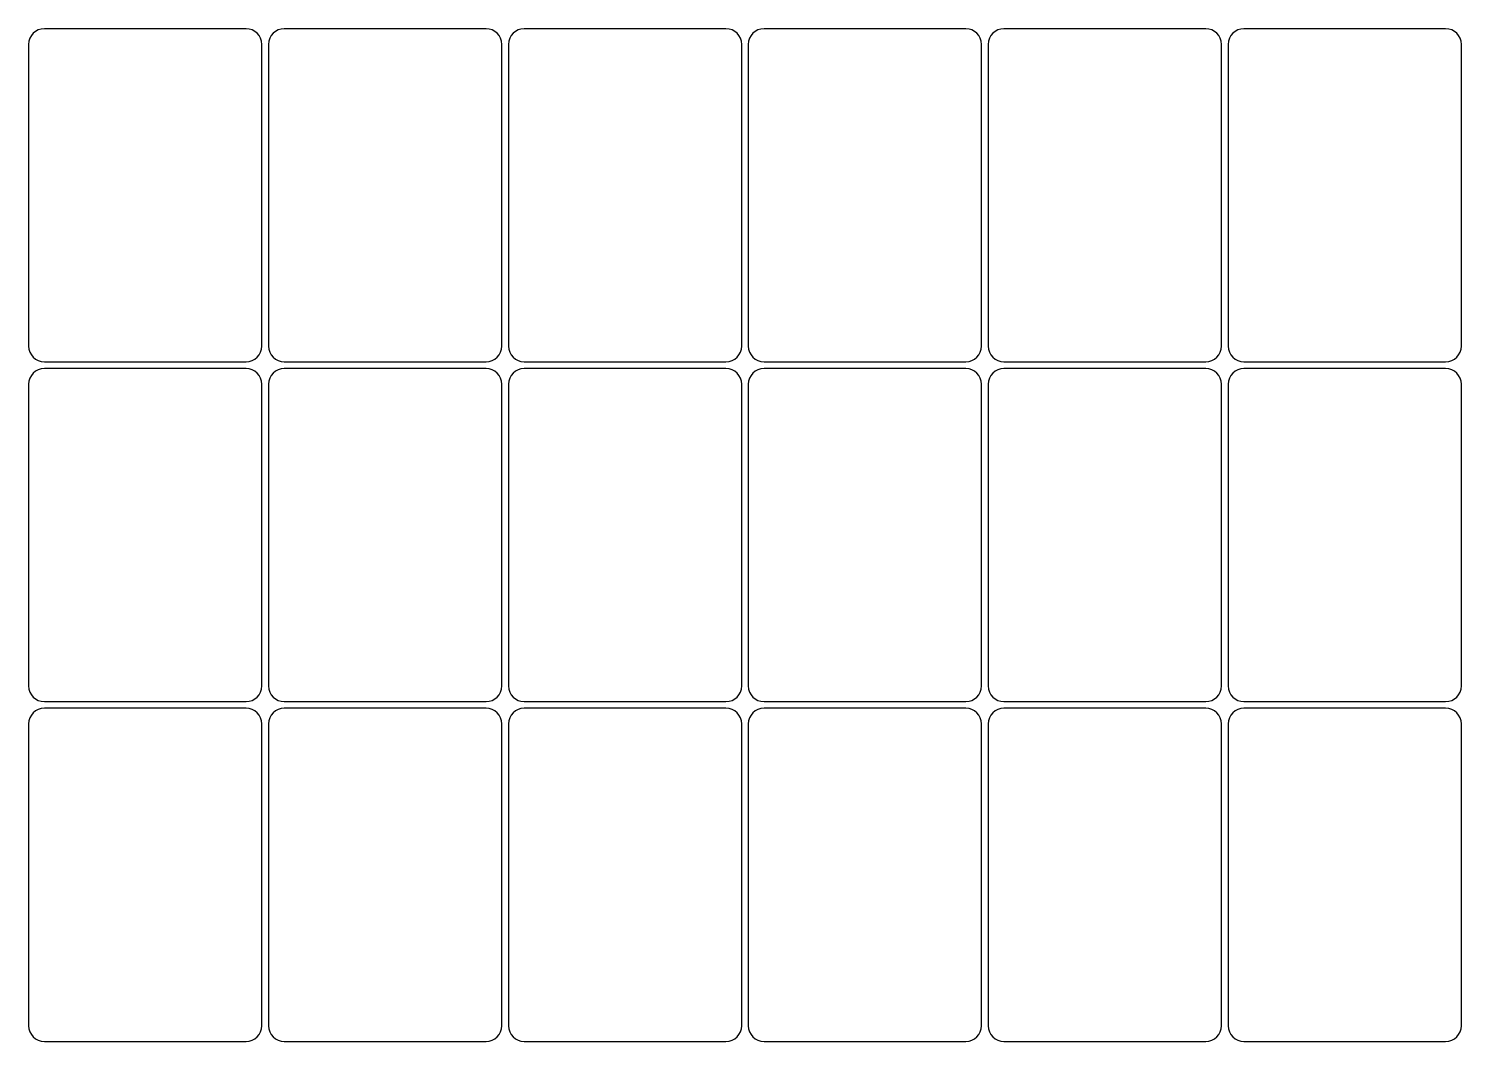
# Model space of a CAD drawing. Header units: inches. Extents: x 0.4 to 11.2, y -8.3 to -0.7.
import ezdxf

# ---------------------------------------------------------------- set-up
doc = ezdxf.new("R2010")
doc.units = ezdxf.units.IN

msp = doc.modelspace()

# ---------------------------------------------------------------- linework, layer by layer
for p, q in [((2.032, -0.727), (0.518, -0.727)), ((3.832, -0.727), (2.318, -0.727)), ((5.632, -0.727), (4.118, -0.727)), ((7.432, -0.727), (5.918, -0.727)), ((9.232, -0.727), (7.718, -0.727)), ((11.032, -0.727), (9.518, -0.727)), ((0.4, -0.845), (0.4, -3.109)), ((2.15, -3.109), (2.15, -0.845)), ((2.2, -0.845), (2.2, -3.109)), ((3.95, -3.109), (3.95, -0.845)), ((4, -0.845), (4, -3.109)), ((5.75, -3.109), (5.75, -0.845)), ((5.8, -0.845), (5.8, -3.109)), ((7.55, -3.109), (7.55, -0.845)), ((7.6, -0.845), (7.6, -3.109)), ((9.35, -3.109), (9.35, -0.845)), ((9.4, -0.845), (9.4, -3.109)), ((11.15, -3.109), (11.15, -0.845)), ((0.518, -3.227), (2.032, -3.227)), ((2.032, -3.277), (0.518, -3.277)), ((2.318, -3.227), (3.832, -3.227)), ((3.832, -3.277), (2.318, -3.277)), ((4.118, -3.227), (5.632, -3.227)), ((5.632, -3.277), (4.118, -3.277)), ((5.918, -3.227), (7.432, -3.227)), ((7.432, -3.277), (5.918, -3.277)), ((7.718, -3.227), (9.232, -3.227)), ((9.232, -3.277), (7.718, -3.277)), ((9.518, -3.227), (11.032, -3.227)), ((11.032, -3.277), (9.518, -3.277)), ((0.4, -3.395), (0.4, -5.659)), ((2.15, -5.659), (2.15, -3.395)), ((2.2, -3.395), (2.2, -5.659)), ((3.95, -5.659), (3.95, -3.395)), ((4, -3.395), (4, -5.659)), ((5.75, -5.659), (5.75, -3.395)), ((5.8, -3.395), (5.8, -5.659)), ((7.55, -5.659), (7.55, -3.395)), ((7.6, -3.395), (7.6, -5.659)), ((9.35, -5.659), (9.35, -3.395)), ((9.4, -3.395), (9.4, -5.659)), ((11.15, -5.659), (11.15, -3.395)), ((0.518, -5.777), (2.032, -5.777)), ((2.318, -5.777), (3.832, -5.777)), ((4.118, -5.777), (5.632, -5.777)), ((5.918, -5.777), (7.432, -5.777)), ((7.718, -5.777), (9.232, -5.777)), ((9.518, -5.777), (11.032, -5.777)), ((2.032, -5.827), (0.518, -5.827)), ((3.832, -5.827), (2.318, -5.827)), ((5.632, -5.827), (4.118, -5.827)), ((7.432, -5.827), (5.918, -5.827)), ((9.232, -5.827), (7.718, -5.827)), ((11.032, -5.827), (9.518, -5.827)), ((0.4, -5.945), (0.4, -8.209)), ((2.15, -8.209), (2.15, -5.945)), ((2.2, -5.945), (2.2, -8.209)), ((3.95, -8.209), (3.95, -5.945)), ((4, -5.945), (4, -8.209)), ((5.75, -8.209), (5.75, -5.945)), ((5.8, -5.945), (5.8, -8.209)), ((7.55, -8.209), (7.55, -5.945)), ((7.6, -5.945), (7.6, -8.209)), ((9.35, -8.209), (9.35, -5.945)), ((9.4, -5.945), (9.4, -8.209)), ((11.15, -8.209), (11.15, -5.945)), ((0.518, -8.327), (2.032, -8.327)), ((2.318, -8.327), (3.832, -8.327)), ((4.118, -8.327), (5.632, -8.327)), ((5.918, -8.327), (7.432, -8.327)), ((7.718, -8.327), (9.232, -8.327)), ((9.518, -8.327), (11.032, -8.327))]:
    msp.add_line(p, q)
for centre, start, end in [((0.518, -0.845), 90, 180), ((2.032, -0.845), 0, 90), ((2.318, -0.845), 90, 180), ((3.832, -0.845), 0, 90), ((4.118, -0.845), 90, 180), ((5.632, -0.845), 0, 90), ((5.918, -0.845), 90, 180), ((7.432, -0.845), 0, 90), ((7.718, -0.845), 90, 180), ((9.232, -0.845), 0, 90), ((9.518, -0.845), 90, 180), ((11.032, -0.845), 0, 90), ((0.518, -3.109), 180, 270), ((2.032, -3.109), 270, 360), ((2.318, -3.109), 180, 270), ((3.832, -3.109), 270, 360), ((4.118, -3.109), 180, 270), ((5.632, -3.109), 270, 360), ((5.918, -3.109), 180, 270), ((7.432, -3.109), 270, 360), ((7.718, -3.109), 180, 270), ((9.232, -3.109), 270, 360), ((9.518, -3.109), 180, 270), ((11.032, -3.109), 270, 360), ((0.518, -3.395), 90, 180), ((2.032, -3.395), 0, 90), ((2.318, -3.395), 90, 180), ((3.832, -3.395), 0, 90), ((4.118, -3.395), 90, 180), ((5.632, -3.395), 0, 90), ((5.918, -3.395), 90, 180), ((7.432, -3.395), 0, 90), ((7.718, -3.395), 90, 180), ((9.232, -3.395), 0, 90), ((9.518, -3.395), 90, 180), ((11.032, -3.395), 0, 90), ((0.518, -5.659), 180, 270), ((2.032, -5.659), 270, 360), ((2.318, -5.659), 180, 270), ((3.832, -5.659), 270, 360), ((4.118, -5.659), 180, 270), ((5.632, -5.659), 270, 360), ((5.918, -5.659), 180, 270), ((7.432, -5.659), 270, 360), ((7.718, -5.659), 180, 270), ((9.232, -5.659), 270, 360), ((9.518, -5.659), 180, 270), ((11.032, -5.659), 270, 360), ((0.518, -5.945), 90, 180), ((2.032, -5.945), 0, 90), ((2.318, -5.945), 90, 180), ((3.832, -5.945), 0, 90), ((4.118, -5.945), 90, 180), ((5.632, -5.945), 0, 90), ((5.918, -5.945), 90, 180), ((7.432, -5.945), 0, 90), ((7.718, -5.945), 90, 180), ((9.232, -5.945), 0, 90), ((9.518, -5.945), 90, 180), ((11.032, -5.945), 0, 90), ((0.518, -8.209), 180, 270), ((2.032, -8.209), 270, 360), ((2.318, -8.209), 180, 270), ((3.832, -8.209), 270, 360), ((4.118, -8.209), 180, 270), ((5.632, -8.209), 270, 360), ((5.918, -8.209), 180, 270), ((7.432, -8.209), 270, 360), ((7.718, -8.209), 180, 270), ((9.232, -8.209), 270, 360), ((9.518, -8.209), 180, 270), ((11.032, -8.209), 270, 360)]:
    msp.add_arc(centre, 0.118, start, end)

doc.saveas('drawing.dxf')
